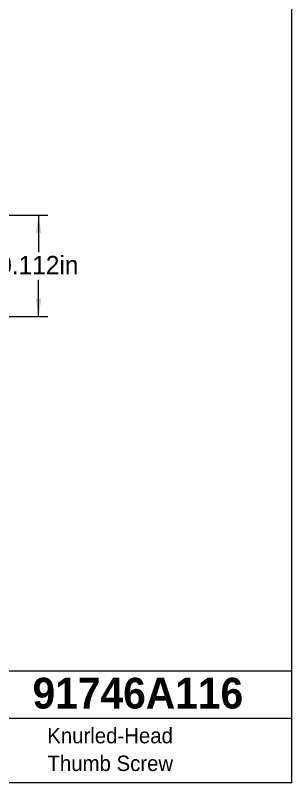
# Model space of a CAD drawing. Header units: inches. Extents: x 0.04 to 1.76, y 0.04 to 1.35.
# Drawn here: x 1.451 to 1.757, y 0.041 to 0.889 of the extents above; entities that cross this region are included whole.
import ezdxf

# ---------------------------------------------------------------- set-up
doc = ezdxf.new("R2010")
doc.units = ezdxf.units.IN
doc.header["$LTSCALE"] = 0.16341
doc.header["$MEASUREMENT"] = 0
doc.linetypes.add('SLD-Solid', pattern=[0])
doc.styles.add('SLDTEXTSTYLE0', font='ARIAL.TTF', dxfattribs={"width": 0.948})
doc.styles.add('SLDTEXTSTYLE1', font='ARIALBD.TTF', dxfattribs={"width": 0.948})
doc.dimstyles.new('SLDDIMSTYLE1', dxfattribs={"dimtxt": 0.019828, "dimasz": 0.019828, "dimexe": 0, "dimexo": 0.0625, "dimgap": 0.004957, "dimtad": 0, "dimtih": 1, "dimtoh": 1, "dimdec": 3, "dimrnd": 1e-09, "dimdsep": 46, "dimtxsty": 'SLDTEXTSTYLE0', "dimsah": 1, "dimcen": 0.09, "dimadec": 0, "dimazin": 2, "dimtfac": 1, "dimtdec": 3, "dimtofl": 0, "dimtmove": 0, "dimatfit": 3, "dimfxl": 1, "dimfrac": 2, "dimtolj": 1, "dimtzin": 12, "dimarcsym": 0})

# ---------------------------------------------------------------- blocks, each defined once
blk = doc.blocks.new('_D_2')
at = {"color": 7, "linetype": 'SLD-Solid', "lineweight": 0}
for p, q in [((1.40782, 0.66833), (1.48674, 0.66833)), ((1.47652, 0.66833), (1.47652, 0.62759)), ((1.47652, 0.55633), (1.47652, 0.59714)), ((1.40782, 0.55633), (1.48674, 0.55633))]:
    blk.add_line(p, q, dxfattribs=at)
at = {"color": 7, "linetype": 'SLD-Solid', "lineweight": 18}
for points in [[(1.47652, 0.66833), (1.47347, 0.6485), (1.47957, 0.6485)], [(1.47652, 0.55633), (1.47957, 0.57616), (1.47347, 0.57616)]]:
    blk.add_solid(points, dxfattribs=at)
at = {"color": 7, "linetype": 'SLD-Solid', "lineweight": 18, "insert": (1.43189, 0.62347), "char_height": 0.020426, "attachment_point": 1, "style": 'SLDTEXTSTYLE0'}
blk.add_mtext('0.112in', dxfattribs=at)

msp = doc.modelspace()

# ---------------------------------------------------------------- linework, layer by layer
at = {"color": 7, "linetype": 'SLD-Solid', "lineweight": 18}
for p, q in [((1.75666, 0.04085), (1.75666, 1.34813)), ((1.75666, 0.16427), (0.99964, 0.16427)), ((0.99964, 0.11234), (1.75666, 0.11234)), ((0.04085, 0.04085), (1.75666, 0.04085))]:
    msp.add_line(p, q, dxfattribs=at)

# ---------------------------------------------------------------- texts
at = {"color": 7, "linetype": 'Continuous', "lineweight": 0, "attachment_point": 2}
for s, insert, char_height, style in [('91746A116', (1.58643, 0.15684), 0.034044, 'SLDTEXTSTYLE1'), ('Knurled-Head', (1.55567, 0.10138), 0.0170219, 'SLDTEXTSTYLE0'), ('Thumb Screw', (1.55594, 0.07074), 0.0170219, 'SLDTEXTSTYLE0')]:
    msp.add_mtext(s, dxfattribs=dict(at, insert=insert, char_height=char_height, style=style))

# ---------------------------------------------------------------- dimensions: what is measured, and where the dimension line sits
at = {"color": 7, "linetype": 'SLD-Solid', "lineweight": 18}
dim = msp.add_linear_dim(base=(1.47652, 0.66833), p1=(1.38739, 0.55633), p2=(1.38739, 0.66833), angle=90, dimstyle='SLDDIMSTYLE1', dxfattribs=at)
dim.commit()
dim.dimension.update_dxf_attribs({"geometry": '_D_2', "text_midpoint": (1.47652, 0.61236), "dimtype": 160})

doc.saveas('drawing.dxf')
